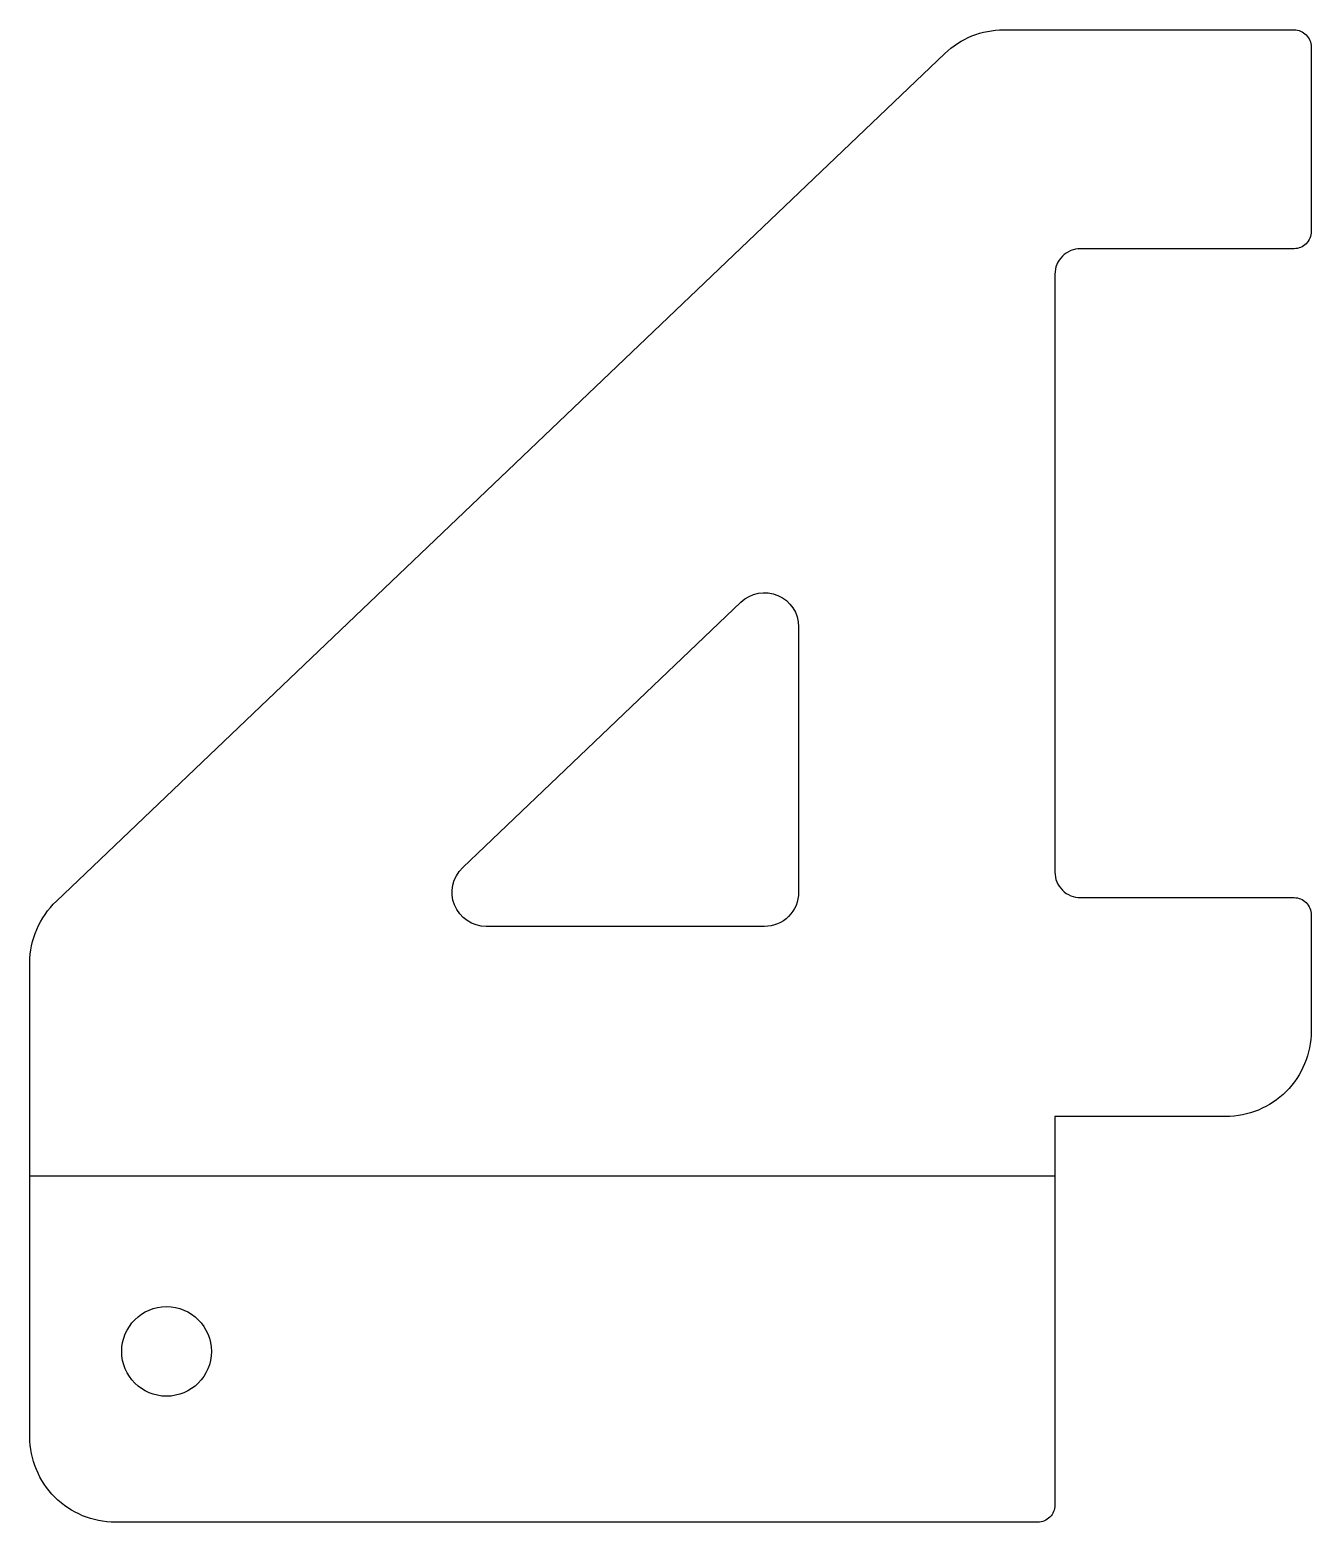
# Model space of a CAD drawing. Extents: x 0 to 150, y -45 to 130.
import ezdxf

# ---------------------------------------------------------------- set-up
doc = ezdxf.new("R2010")
doc.units = 0

msp = doc.modelspace()

# ---------------------------------------------------------------- linework, layer by layer
at = {"layer": '1'}
for points in [[(0, 20.72, -0.204962), (3.1, 27.95), (107.1, 127.23, -0.192876), (114.01, 130), (148, 130, -0.414214), (150, 128), (150, 106.37, -0.414214), (148, 104.37), (123, 104.37, 0.414214), (120, 101.37), (120, 31.37, 0.414214), (123, 28.37), (148, 28.37, -0.414214), (150, 26.37), (150, 12.74, -0.414214), (140, 2.74), (120, 2.74), (120, -42.77, -0.414214), (118, -44.77), (10, -44.77, -0.414214), (0, -34.77)], [(50.67, 31.89), (83.24, 62.98, -0.659803), (90, 60.09), (90, 29, -0.414214), (86, 25), (53.43, 25, -0.67662)]]:
    msp.add_lwpolyline(points, format="xyb", close=True, dxfattribs=at)
msp.add_circle((16, -24.77), 5.25, dxfattribs=at)
at = {"layer": '2'}
msp.add_line((120, -4.26), (0, -4.26), dxfattribs=at)

doc.saveas('drawing.dxf')
